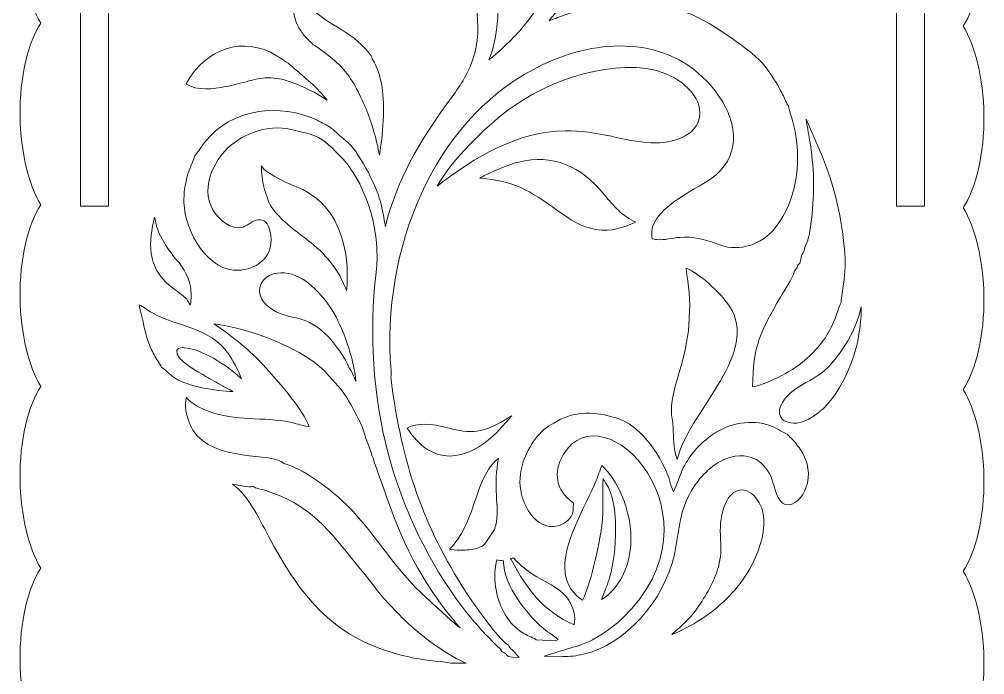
# Model space of a CAD drawing. Header units: millimetres. Extents: x 163 to 1278, y -605 to 37.
# Drawn here: x 738 to 842.1, y -117.9 to -47.2 of the extents above; entities that cross this region are included whole.
import ezdxf

# ---------------------------------------------------------------- set-up
doc = ezdxf.new("R2010")
doc.units = ezdxf.units.MM
doc.header["$MEASUREMENT"] = 0
doc.layers.add('Layer 1', color=7, linetype='Continuous')

msp = doc.modelspace()

# ---------------------------------------------------------------- linework, layer by layer
at = {"layer": 'Layer 1', "color": 250, "lineweight": 9}
for points, knots in [([(744.608, 32.6031), (744.608, 32.6031), (744.608, -67.3969), (744.608, -67.3969), (744.608, -67.3969), (744.608, -67.3969), (747.608, -67.3969), (747.608, -67.3969), (747.608, -67.3969), (747.608, -34.0636), (747.608, -0.7302), (747.608, 32.6031), (747.608, 32.6031), (747.608, 32.6031), (832.608, 32.6031), (832.608, 32.6031), (832.608, 32.6031), (832.608, -0.7302), (832.608, -34.0636), (832.608, -67.3969), (832.608, -67.3969), (832.608, -67.3969), (835.608, -67.3969), (835.608, -67.3969), (835.608, -67.3969), (835.608, -67.3969), (835.608, 32.6031), (835.608, 32.6031), (835.608, 32.6031), (836.0236, 32.6031), (836.4393, 32.6005), (836.8548, 32.606), (836.8548, 32.606), (839.6275, 32.6412), (841.9438, 27.3944), (842.0284, 20.8869), (842.0284, 20.8869), (842.0833, 16.6685), (841.1867, 12.9566), (839.7939, 10.857), (839.7939, 10.857), (841.0986, 8.737), (841.9769, 5.2434), (842.0284, 1.2826), (842.0284, 1.2826), (842.0833, -2.9358), (841.1867, -6.6478), (839.794, -8.7473), (839.794, -8.7473), (841.0987, -10.8673), (841.9769, -14.3609), (842.0284, -18.3216), (842.0284, -18.3216), (842.0833, -22.54), (841.1867, -26.2519), (839.7939, -28.3515), (839.7939, -28.3515), (841.0986, -30.4715), (841.9769, -33.9651), (842.0284, -37.9259), (842.0284, -37.9259), (842.0833, -42.1443), (841.1867, -45.8562), (839.7939, -47.9558), (839.7939, -47.9558), (841.0986, -50.0758), (841.9769, -53.5694), (842.0284, -57.5302), (842.0284, -57.5302), (842.0833, -61.7486), (841.1867, -65.4606), (839.794, -67.5601), (839.794, -67.5601), (841.0987, -69.6801), (841.9769, -73.1737), (842.0284, -77.1344), (842.0284, -77.1344), (842.0833, -81.3528), (841.1867, -85.0647), (839.7939, -87.1643), (839.7939, -87.1643), (841.0986, -89.2843), (841.9769, -92.7779), (842.0284, -96.7387), (842.0284, -96.7387), (842.0833, -100.9571), (841.1867, -104.669), (839.7939, -106.7686), (839.7939, -106.7686), (841.0986, -108.8886), (841.9769, -112.3822), (842.0284, -116.343), (842.0284, -116.343), (842.0833, -120.5614), (841.1867, -124.2734), (839.794, -126.3729), (839.794, -126.3729), (841.0987, -128.4929), (841.9769, -131.9865), (842.0284, -135.9472), (842.0284, -135.9472), (842.0833, -140.1656), (841.1867, -143.8775), (839.7939, -145.9771), (839.7939, -145.9771), (841.0986, -148.0971), (841.9769, -151.5907), (842.0284, -155.5515), (842.0284, -155.5515), (842.1131, -162.059), (839.9339, -167.3629), (837.1611, -167.3981), (837.1611, -167.3981), (837.1375, -167.3984), (837.114, -167.3973), (837.0904, -167.3969), (837.0904, -167.3969), (837.0904, -167.3969), (825.108, -167.3969), (825.108, -167.3969), (825.108, -167.3969), (825.108, -167.3969), (825.108, -170.4969), (825.108, -170.4969), (825.108, -170.4969), (825.108, -170.4969), (810.108, -170.4969), (810.108, -170.4969), (810.108, -170.4969), (810.108, -170.4969), (810.108, -167.3969), (810.108, -167.3969), (810.108, -167.3969), (810.108, -167.3969), (797.608, -167.3969), (797.608, -167.3969), (797.608, -167.3969), (797.608, -167.3969), (797.608, -170.4969), (797.608, -170.4969), (797.608, -170.4969), (797.608, -170.4969), (782.608, -170.4969), (782.608, -170.4969), (782.608, -170.4969), (782.608, -170.4969), (782.608, -167.3969), (782.608, -167.3969), (782.608, -167.3969), (782.608, -167.3969), (770.108, -167.3969), (770.108, -167.3969), (770.108, -167.3969), (770.108, -167.3969), (770.108, -170.4969), (770.108, -170.4969), (770.108, -170.4969), (770.108, -170.4969), (755.108, -170.4969), (755.108, -170.4969), (755.108, -170.4969), (755.108, -170.4969), (755.108, -167.3969), (755.108, -167.3969), (755.108, -167.3969), (755.108, -167.3969), (743.2625, -167.3969), (743.2625, -167.3969), (743.2625, -167.3969), (740.4898, -167.4321), (738.1735, -162.1853), (738.0889, -155.6778), (738.0889, -155.6778), (738.034, -151.4594), (738.9306, -147.7475), (740.3234, -145.6479), (740.3234, -145.6479), (739.0187, -143.5279), (738.1404, -140.0343), (738.0889, -136.0735), (738.0889, -136.0735), (738.034, -131.8551), (738.9306, -128.1431), (740.3233, -126.0436), (740.3233, -126.0436), (739.0186, -123.9236), (738.1404, -120.43), (738.0889, -116.4693), (738.0889, -116.4693), (738.034, -112.2509), (738.9306, -108.539), (740.3234, -106.4394), (740.3234, -106.4394), (739.0187, -104.3194), (738.1404, -100.8258), (738.0889, -96.865), (738.0889, -96.865), (738.034, -92.6466), (738.9306, -88.9347), (740.3234, -86.8351), (740.3234, -86.8351), (739.0187, -84.7151), (738.1404, -81.2215), (738.0889, -77.2607), (738.0889, -77.2607), (738.034, -73.0423), (738.9306, -69.3303), (740.3233, -67.2308), (740.3233, -67.2308), (739.0186, -65.1108), (738.1404, -61.6172), (738.0889, -57.6565), (738.0889, -57.6565), (738.034, -53.4381), (738.9306, -49.7262), (740.3234, -47.6266), (740.3234, -47.6266), (739.0187, -45.5066), (738.1404, -42.013), (738.0889, -38.0522), (738.0889, -38.0522), (738.034, -33.8338), (738.9306, -30.1219), (740.3234, -28.0223), (740.3234, -28.0223), (739.0187, -25.9023), (738.1404, -22.4087), (738.0889, -18.4479), (738.0889, -18.4479), (738.034, -14.2295), (738.9306, -10.5175), (740.3233, -8.418), (740.3233, -8.418), (739.0186, -6.298), (738.1404, -2.8044), (738.0889, 1.1563), (738.0889, 1.1563), (738.034, 5.3747), (738.9306, 9.0866), (740.3234, 11.1862), (740.3234, 11.1862), (739.0187, 13.3062), (738.1404, 16.7998), (738.0889, 20.7606), (738.0889, 20.7606), (738.0042, 27.2681), (740.1834, 32.572), (742.9562, 32.6072), (742.9562, 32.6072), (743.503, 32.6146), (744.0598, 32.6031), (744.608, 32.6031)], [0, 0, 0, 0, 0.015625, 0.015625, 0.015625, 0.015625, 0.03125, 0.03125, 0.03125, 0.03125, 0.046875, 0.046875, 0.046875, 0.046875, 0.0625, 0.0625, 0.0625, 0.0625, 0.078125, 0.078125, 0.078125, 0.078125, 0.09375, 0.09375, 0.09375, 0.09375, 0.109375, 0.109375, 0.109375, 0.109375, 0.125, 0.125, 0.125, 0.125, 0.140625, 0.140625, 0.140625, 0.140625, 0.15625, 0.15625, 0.15625, 0.15625, 0.171875, 0.171875, 0.171875, 0.171875, 0.1875, 0.1875, 0.1875, 0.1875, 0.203125, 0.203125, 0.203125, 0.203125, 0.21875, 0.21875, 0.21875, 0.21875, 0.234375, 0.234375, 0.234375, 0.234375, 0.25, 0.25, 0.25, 0.25, 0.265625, 0.265625, 0.265625, 0.265625, 0.28125, 0.28125, 0.28125, 0.28125, 0.296875, 0.296875, 0.296875, 0.296875, 0.3125, 0.3125, 0.3125, 0.3125, 0.328125, 0.328125, 0.328125, 0.328125, 0.34375, 0.34375, 0.34375, 0.34375, 0.359375, 0.359375, 0.359375, 0.359375, 0.375, 0.375, 0.375, 0.375, 0.390625, 0.390625, 0.390625, 0.390625, 0.40625, 0.40625, 0.40625, 0.40625, 0.421875, 0.421875, 0.421875, 0.421875, 0.4375, 0.4375, 0.4375, 0.4375, 0.453125, 0.453125, 0.453125, 0.453125, 0.46875, 0.46875, 0.46875, 0.46875, 0.484375, 0.484375, 0.484375, 0.484375, 0.5, 0.5, 0.5, 0.5, 0.515625, 0.515625, 0.515625, 0.515625, 0.53125, 0.53125, 0.53125, 0.53125, 0.546875, 0.546875, 0.546875, 0.546875, 0.5625, 0.5625, 0.5625, 0.5625, 0.578125, 0.578125, 0.578125, 0.578125, 0.59375, 0.59375, 0.59375, 0.59375, 0.609375, 0.609375, 0.609375, 0.609375, 0.625, 0.625, 0.625, 0.625, 0.640625, 0.640625, 0.640625, 0.640625, 0.65625, 0.65625, 0.65625, 0.65625, 0.671875, 0.671875, 0.671875, 0.671875, 0.6875, 0.6875, 0.6875, 0.6875, 0.703125, 0.703125, 0.703125, 0.703125, 0.71875, 0.71875, 0.71875, 0.71875, 0.734375, 0.734375, 0.734375, 0.734375, 0.75, 0.75, 0.75, 0.75, 0.765625, 0.765625, 0.765625, 0.765625, 0.78125, 0.78125, 0.78125, 0.78125, 0.796875, 0.796875, 0.796875, 0.796875, 0.8125, 0.8125, 0.8125, 0.8125, 0.828125, 0.828125, 0.828125, 0.828125, 0.84375, 0.84375, 0.84375, 0.84375, 0.859375, 0.859375, 0.859375, 0.859375, 0.875, 0.875, 0.875, 0.875, 0.890625, 0.890625, 0.890625, 0.890625, 0.90625, 0.90625, 0.90625, 0.90625, 0.921875, 0.921875, 0.921875, 0.921875, 0.9375, 0.9375, 0.9375, 0.9375, 0.953125, 0.953125, 0.953125, 0.953125, 0.96875, 0.96875, 0.96875, 0.96875, 1, 1, 1, 1]), ([(795.1412, -47.3882), (795.3792, -47.3115), (795.6225, -47.2019), (795.8478, -47.1168), (795.8478, -47.1168), (796.3971, -46.909), (796.9466, -46.702), (797.5003, -46.5098), (797.5003, -46.5098), (797.9822, -46.3423), (798.467, -46.1834), (798.9592, -46.0588), (798.9592, -46.0588), (802.068, -45.2719), (805.3947, -45.2443), (808.5006, -46.0635), (808.5006, -46.0635), (809.2116, -46.251), (809.9141, -46.4763), (810.6041, -46.7458), (810.6041, -46.7458), (812.3569, -47.4306), (817.2488, -50.7257), (818.421, -52.2777), (818.421, -52.2777), (819.1007, -53.1774), (819.711, -54.1387), (820.2402, -55.1583), (820.2402, -55.1583), (820.4557, -55.5735), (820.6618, -56.1455), (820.916, -56.5123), (820.916, -56.5123), (820.916, -56.5123), (820.9522, -56.5646), (820.9522, -56.5646), (820.9522, -56.5646), (820.9522, -56.5646), (820.9672, -56.6288), (820.9672, -56.6288), (820.9672, -56.6288), (821.2321, -57.7649), (821.6326, -58.8261), (821.7951, -59.9976), (821.7951, -59.9976), (822.2818, -63.5074), (821.5466, -67.5319), (819.213, -70.0685), (819.213, -70.0685), (817.6494, -71.7679), (815.2679, -72.2919), (813.2313, -71.4634), (813.2313, -71.4634), (811.9275, -70.9329), (810.6262, -70.6394), (809.2352, -70.7464), (809.2352, -70.7464), (808.4147, -70.8095), (807.5607, -71.0722), (806.7387, -70.992), (806.7387, -70.992), (806.6438, -70.9827), (806.5494, -70.9683), (806.4559, -70.9481), (806.4559, -70.9481), (806.4559, -70.9481), (806.2602, -70.9058), (806.2602, -70.9058), (806.2602, -70.9058), (806.2602, -70.9058), (806.227, -70.6852), (806.227, -70.6852), (806.227, -70.6852), (805.7877, -67.7685), (810.8567, -65.6686), (812.5836, -64.4418), (812.5836, -64.4418), (815.7617, -62.184), (815.6097, -58.6048), (813.4554, -55.5087), (813.4554, -55.5087), (809.1199, -49.2777), (801.6594, -49.084), (795.5301, -51.6338), (795.5301, -51.6338), (784.0702, -56.4011), (777.8036, -69.3824), (777.9449, -82.7041), (777.9449, -82.7041), (777.9559, -83.7531), (778.1583, -84.8449), (778.0695, -85.8886), (778.0695, -85.8886), (778.0861, -85.9795), (778.1043, -86.0726), (778.1186, -86.1699), (778.1186, -86.1699), (779.2148, -94.9558), (781.5299, -101.8881), (786.2032, -109.0708), (786.2032, -109.0708), (786.9325, -110.1919), (789.6903, -114.1072), (790.6442, -114.6616), (790.6442, -114.6616), (790.6442, -114.6616), (790.707, -114.6981), (790.707, -114.6981), (790.707, -114.6981), (790.707, -114.6981), (790.7476, -114.7632), (790.7476, -114.7632), (790.7476, -114.7632), (790.7978, -114.8441), (790.8482, -114.9249), (790.8984, -115.0059), (790.8984, -115.0059), (791.0544, -115.1854), (791.2424, -115.3135), (791.3969, -115.4939), (791.3969, -115.4939), (791.3969, -115.4939), (791.9013, -116.0828), (791.9013, -116.0828), (791.9013, -116.0828), (791.9013, -116.0828), (791.1749, -116.0397), (791.1749, -116.0397), (791.1749, -116.0397), (790.4404, -115.996), (790.6304, -115.6652), (790.1618, -115.4944), (790.1618, -115.4944), (790.1618, -115.4944), (790.0651, -115.4591), (790.0651, -115.4591), (790.0651, -115.4591), (790.0651, -115.4591), (790.0096, -115.3634), (790.0096, -115.3634), (790.0096, -115.3634), (789.868, -115.1186), (789.6394, -114.9694), (789.4505, -114.7765), (789.4505, -114.7765), (788.1747, -113.4731), (786.9043, -112.1414), (785.7928, -110.6566), (785.7928, -110.6566), (782.1403, -105.7782), (779.4019, -100.1921), (777.788, -94.0742), (777.788, -94.0742), (776.1136, -87.7269), (775.7283, -81.1093), (776.4778, -74.5518), (776.4778, -74.5518), (776.9722, -70.2267), (775.6378, -65.5255), (772.9703, -62.3515), (772.9703, -62.3515), (772.7071, -62.0382), (772.3791, -61.7946), (772.101, -61.4956), (772.101, -61.4956), (771.0726, -60.39), (770.3025, -59.8024), (768.8864, -59.4873), (768.8864, -59.4873), (767.2089, -59.114), (766.4742, -58.7506), (764.7008, -59.035), (764.7008, -59.035), (763.4753, -59.2314), (762.1938, -59.7805), (761.1595, -60.5445), (761.1595, -60.5445), (759.1841, -62.0039), (757.4098, -65.2322), (758.8921, -67.7898), (758.8921, -67.7898), (759.5702, -68.9596), (760.8467, -69.9252), (762.1343, -69.6345), (762.1343, -69.6345), (762.3776, -69.5796), (762.7451, -69.3053), (762.9724, -69.17), (762.9724, -69.17), (763.3512, -68.9444), (763.7595, -68.7703), (764.1926, -68.8871), (764.1926, -68.8871), (764.8191, -69.056), (765.0287, -69.8497), (765.1114, -70.4775), (765.1114, -70.4775), (765.2898, -71.832), (764.8303, -72.9541), (763.7704, -73.6411), (763.7704, -73.6411), (763.1489, -74.0439), (762.4038, -74.2485), (761.6914, -74.3014), (761.6914, -74.3014), (758.4831, -74.5401), (755.8416, -70.251), (755.7597, -66.9771), (755.7597, -66.9771), (755.7357, -66.0132), (755.8646, -65.0807), (756.1123, -64.1592), (756.1123, -64.1592), (756.3153, -63.4035), (756.6634, -62.7347), (756.912, -62.0036), (756.912, -62.0036), (756.912, -62.0036), (756.9348, -61.9366), (756.9348, -61.9366), (756.9348, -61.9366), (756.9348, -61.9366), (756.9808, -61.8868), (756.9808, -61.8868), (756.9808, -61.8868), (757.3276, -61.5103), (757.6308, -60.9361), (757.9582, -60.5169), (757.9582, -60.5169), (760.8988, -56.7525), (766.1694, -56.2427), (770.1088, -58.0992), (770.1088, -58.0992), (770.1088, -58.0992), (770.1178, -58.1035), (770.1178, -58.1035), (770.1178, -58.1035), (770.1178, -58.1035), (770.1265, -58.1084), (770.1265, -58.1084), (770.1265, -58.1084), (770.6367, -58.396), (771.1499, -58.6121), (771.6352, -58.9623), (771.6352, -58.9623), (772.1758, -59.3523), (772.622, -59.868), (773.1507, -60.2649), (773.1507, -60.2649), (774.5945, -61.349), (776.4149, -65.0194), (776.9438, -66.8785), (776.9438, -66.8785), (777.1948, -67.7609), (777.3109, -68.671), (777.4785, -69.5723), (777.4785, -69.5723), (778.7404, -64.4846), (781.1536, -60.4143), (784.1188, -56.3514), (784.1188, -56.3514), (785.1081, -54.996), (786.0559, -53.7392), (786.7065, -52.1246), (786.7065, -52.1246), (787.987, -48.9471), (787.7867, -43.959), (784.8801, -41.9574), (784.8801, -41.9574), (783.5035, -41.0094), (781.4086, -40.6027), (780.2, -42.0941), (780.2, -42.0941), (779.1509, -43.3889), (779.9261, -44.7434), (779.4228, -45.5363), (779.4228, -45.5363), (779.0164, -46.1765), (777.9598, -45.9383), (777.3901, -45.8081), (777.3901, -45.8081), (777.3901, -45.8081), (777.2883, -45.7848), (777.2883, -45.7848), (777.2883, -45.7848), (777.2883, -45.7848), (777.2233, -45.6936), (777.2233, -45.6936), (777.2233, -45.6936), (777.0132, -45.3988), (776.7369, -45.1751), (776.5272, -44.8641), (776.5272, -44.8641), (776.1157, -44.2542), (775.9306, -43.5491), (775.8787, -42.7935), (775.8787, -42.7935), (775.8137, -41.8485), (775.9922, -40.9214), (776.3917, -40.0875), (776.3917, -40.0875), (777.0115, -38.7943), (778.1028, -37.833), (779.3248, -37.343), (779.3248, -37.343), (781.8785, -36.3193), (785.0344, -37.2498), (786.9517, -39.359), (786.9517, -39.359), (788.7406, -41.327), (789.5729, -43.6843), (789.6055, -46.4853), (789.6055, -46.4853), (789.6221, -47.9178), (789.2629, -50.2176), (788.6356, -51.6062), (788.6356, -51.6062), (788.8217, -51.4723), (789.0188, -51.3026), (789.1503, -51.191), (789.1503, -51.191), (789.5659, -50.8386), (789.9701, -50.4634), (790.3667, -50.0846), (790.3667, -50.0846), (790.9725, -49.5058), (791.6701, -48.8436), (792.213, -48.1929), (792.213, -48.1929), (796.12, -43.5102), (798.67, -37.6583), (799.0658, -31.2118), (799.0658, -31.2118), (799.0658, -31.2118), (799.067, -31.1972), (799.067, -31.1972), (799.067, -31.1972), (799.3611, -28.3203), (798.7829, -24.7751), (797.836, -22.0942), (797.836, -22.0942), (796.1374, -17.285), (792.6425, -13.2848), (788.2709, -11.5692), (788.2709, -11.5692), (785.6775, -10.5514), (782.7685, -10.2041), (780.1272, -11.2078), (780.1272, -11.2078), (777.4324, -12.2318), (775.311, -14.4069), (774.9104, -17.6823), (774.9104, -17.6823), (774.6427, -19.8714), (775.2735, -22.6235), (776.9983, -23.8968), (776.9983, -23.8968), (777.4542, -24.2333), (777.9149, -24.4567), (778.4506, -24.5769), (778.4506, -24.5769), (778.8206, -24.6599), (779.1984, -24.6775), (779.5593, -24.8133), (779.5593, -24.8133), (779.9009, -24.9418), (780.1513, -25.1651), (780.3711, -25.4816), (780.3711, -25.4816), (780.8158, -26.1219), (780.859, -26.878), (780.6749, -27.6404), (780.6749, -27.6404), (780.1798, -29.6897), (778.4452, -31.1238), (776.5934, -31.2959), (776.5934, -31.2959), (774.8342, -31.4593), (774.3149, -30.8251), (772.8214, -30.145), (772.8214, -30.145), (772.8214, -30.145), (772.7772, -30.1249), (772.7772, -30.1249), (772.7772, -30.1249), (772.7772, -30.1249), (772.741, -30.0897), (772.741, -30.0897), (772.741, -30.0897), (772.469, -29.8246), (772.1603, -29.6044), (771.8741, -29.3585), (771.8741, -29.3585), (770.8788, -28.5033), (770.0871, -27.4191), (769.5361, -26.1543), (769.5361, -26.1543), (767.3249, -21.0785), (769.3467, -14.6967), (772.766, -10.9513), (772.766, -10.9513), (774.3445, -9.2221), (776.2558, -7.9971), (778.3676, -7.2974), (778.3676, -7.2974), (782.7739, -5.8375), (787.7476, -6.7545), (791.6616, -9.3891), (791.6616, -9.3891), (800.923, -15.6233), (803.6488, -27.8942), (799.8738, -38.9132), (799.8738, -38.9132), (799.0018, -41.4582), (797.417, -44.6173), (795.7599, -46.6119), (795.7599, -46.6119), (795.5469, -46.8684), (795.3231, -47.106), (795.1412, -47.3882)], [0, 0, 0, 0, 0.00943396, 0.00943396, 0.00943396, 0.00943396, 0.01886792, 0.01886792, 0.01886792, 0.01886792, 0.02830189, 0.02830189, 0.02830189, 0.02830189, 0.03773585, 0.03773585, 0.03773585, 0.03773585, 0.04716981, 0.04716981, 0.04716981, 0.04716981, 0.05660377, 0.05660377, 0.05660377, 0.05660377, 0.06603774, 0.06603774, 0.06603774, 0.06603774, 0.0754717, 0.0754717, 0.0754717, 0.0754717, 0.08490566, 0.08490566, 0.08490566, 0.08490566, 0.09433962, 0.09433962, 0.09433962, 0.09433962, 0.10377358, 0.10377358, 0.10377358, 0.10377358, 0.11320755, 0.11320755, 0.11320755, 0.11320755, 0.12264151, 0.12264151, 0.12264151, 0.12264151, 0.13207547, 0.13207547, 0.13207547, 0.13207547, 0.14150943, 0.14150943, 0.14150943, 0.14150943, 0.1509434, 0.1509434, 0.1509434, 0.1509434, 0.16037736, 0.16037736, 0.16037736, 0.16037736, 0.16981132, 0.16981132, 0.16981132, 0.16981132, 0.17924528, 0.17924528, 0.17924528, 0.17924528, 0.18867925, 0.18867925, 0.18867925, 0.18867925, 0.19811321, 0.19811321, 0.19811321, 0.19811321, 0.20754717, 0.20754717, 0.20754717, 0.20754717, 0.21698113, 0.21698113, 0.21698113, 0.21698113, 0.22641509, 0.22641509, 0.22641509, 0.22641509, 0.23584906, 0.23584906, 0.23584906, 0.23584906, 0.24528302, 0.24528302, 0.24528302, 0.24528302, 0.25471698, 0.25471698, 0.25471698, 0.25471698, 0.26415094, 0.26415094, 0.26415094, 0.26415094, 0.27358491, 0.27358491, 0.27358491, 0.27358491, 0.28301887, 0.28301887, 0.28301887, 0.28301887, 0.29245283, 0.29245283, 0.29245283, 0.29245283, 0.30188679, 0.30188679, 0.30188679, 0.30188679, 0.31132075, 0.31132075, 0.31132075, 0.31132075, 0.32075472, 0.32075472, 0.32075472, 0.32075472, 0.33018868, 0.33018868, 0.33018868, 0.33018868, 0.33962264, 0.33962264, 0.33962264, 0.33962264, 0.3490566, 0.3490566, 0.3490566, 0.3490566, 0.35849057, 0.35849057, 0.35849057, 0.35849057, 0.36792453, 0.36792453, 0.36792453, 0.36792453, 0.37735849, 0.37735849, 0.37735849, 0.37735849, 0.38679245, 0.38679245, 0.38679245, 0.38679245, 0.39622642, 0.39622642, 0.39622642, 0.39622642, 0.40566038, 0.40566038, 0.40566038, 0.40566038, 0.41509434, 0.41509434, 0.41509434, 0.41509434, 0.4245283, 0.4245283, 0.4245283, 0.4245283, 0.43396226, 0.43396226, 0.43396226, 0.43396226, 0.44339623, 0.44339623, 0.44339623, 0.44339623, 0.45283019, 0.45283019, 0.45283019, 0.45283019, 0.46226415, 0.46226415, 0.46226415, 0.46226415, 0.47169811, 0.47169811, 0.47169811, 0.47169811, 0.48113208, 0.48113208, 0.48113208, 0.48113208, 0.49056604, 0.49056604, 0.49056604, 0.49056604, 0.5, 0.5, 0.5, 0.5, 0.50943396, 0.50943396, 0.50943396, 0.50943396, 0.51886792, 0.51886792, 0.51886792, 0.51886792, 0.52830189, 0.52830189, 0.52830189, 0.52830189, 0.53773585, 0.53773585, 0.53773585, 0.53773585, 0.54716981, 0.54716981, 0.54716981, 0.54716981, 0.55660377, 0.55660377, 0.55660377, 0.55660377, 0.56603774, 0.56603774, 0.56603774, 0.56603774, 0.5754717, 0.5754717, 0.5754717, 0.5754717, 0.58490566, 0.58490566, 0.58490566, 0.58490566, 0.59433962, 0.59433962, 0.59433962, 0.59433962, 0.60377358, 0.60377358, 0.60377358, 0.60377358, 0.61320755, 0.61320755, 0.61320755, 0.61320755, 0.62264151, 0.62264151, 0.62264151, 0.62264151, 0.63207547, 0.63207547, 0.63207547, 0.63207547, 0.64150943, 0.64150943, 0.64150943, 0.64150943, 0.6509434, 0.6509434, 0.6509434, 0.6509434, 0.66037736, 0.66037736, 0.66037736, 0.66037736, 0.66981132, 0.66981132, 0.66981132, 0.66981132, 0.67924528, 0.67924528, 0.67924528, 0.67924528, 0.68867925, 0.68867925, 0.68867925, 0.68867925, 0.69811321, 0.69811321, 0.69811321, 0.69811321, 0.70754717, 0.70754717, 0.70754717, 0.70754717, 0.71698113, 0.71698113, 0.71698113, 0.71698113, 0.72641509, 0.72641509, 0.72641509, 0.72641509, 0.73584906, 0.73584906, 0.73584906, 0.73584906, 0.74528302, 0.74528302, 0.74528302, 0.74528302, 0.75471698, 0.75471698, 0.75471698, 0.75471698, 0.76415094, 0.76415094, 0.76415094, 0.76415094, 0.77358491, 0.77358491, 0.77358491, 0.77358491, 0.78301887, 0.78301887, 0.78301887, 0.78301887, 0.79245283, 0.79245283, 0.79245283, 0.79245283, 0.80188679, 0.80188679, 0.80188679, 0.80188679, 0.81132075, 0.81132075, 0.81132075, 0.81132075, 0.82075472, 0.82075472, 0.82075472, 0.82075472, 0.83018868, 0.83018868, 0.83018868, 0.83018868, 0.83962264, 0.83962264, 0.83962264, 0.83962264, 0.8490566, 0.8490566, 0.8490566, 0.8490566, 0.85849057, 0.85849057, 0.85849057, 0.85849057, 0.86792453, 0.86792453, 0.86792453, 0.86792453, 0.87735849, 0.87735849, 0.87735849, 0.87735849, 0.88679245, 0.88679245, 0.88679245, 0.88679245, 0.89622642, 0.89622642, 0.89622642, 0.89622642, 0.90566038, 0.90566038, 0.90566038, 0.90566038, 0.91509434, 0.91509434, 0.91509434, 0.91509434, 0.9245283, 0.9245283, 0.9245283, 0.9245283, 0.93396226, 0.93396226, 0.93396226, 0.93396226, 0.94339623, 0.94339623, 0.94339623, 0.94339623, 0.95283019, 0.95283019, 0.95283019, 0.95283019, 0.96226415, 0.96226415, 0.96226415, 0.96226415, 0.97169811, 0.97169811, 0.97169811, 0.97169811, 0.98113208, 0.98113208, 0.98113208, 0.98113208, 1, 1, 1, 1]), ([(776.6196, -52.6213), (776.4361, -52.1215), (776.3835, -51.9646), (776.0917, -51.5636), (776.0917, -51.5636), (776.0917, -51.5636), (776.0678, -51.5309), (776.0678, -51.5309), (776.0678, -51.5309), (776.0678, -51.5309), (776.0618, -51.4891), (776.0618, -51.4891), (776.0618, -51.4891), (776.0273, -51.2538), (775.8617, -51.0618), (775.7345, -50.8805), (775.7345, -50.8805), (775.6047, -50.6953), (775.448, -50.5318), (775.2998, -50.3656), (775.2998, -50.3656), (773.3497, -48.1777), (770.2957, -47.5115), (768.7247, -45.0072), (768.7247, -45.0072), (768.5934, -44.798), (768.4728, -44.5865), (768.3602, -44.3604), (768.3602, -44.3604), (768.3602, -44.3604), (768.1506, -43.9216), (768.1506, -43.9216), (768.1506, -43.9216), (767.9455, -44.4146), (767.749, -44.7576), (767.6466, -45.3771), (767.6466, -45.3771), (767.4531, -46.549), (767.7419, -47.5841), (768.3838, -48.5102), (768.3838, -48.5102), (768.6226, -48.8546), (768.8938, -49.1607), (769.1813, -49.453), (769.1813, -49.453), (769.3196, -49.5936), (769.5589, -49.8063), (769.6854, -49.9781), (769.6854, -49.9781), (770.1656, -50.1627), (771.5976, -51.3086), (771.989, -51.6542), (771.989, -51.6542), (773.4996, -52.9885), (774.1314, -54.1276), (775.0098, -56.0051), (775.0098, -56.0051), (775.1191, -56.2795), (775.2524, -56.5401), (775.3639, -56.8138), (775.3639, -56.8138), (775.9306, -58.2026), (776.5804, -60.2301), (776.8305, -61.8618), (776.8305, -61.8618), (777.2257, -59.7543), (777.4554, -56.6219), (777.1245, -54.549), (777.1245, -54.549), (777.0334, -54.0564), (776.927, -53.5491), (776.7796, -53.0733), (776.7796, -53.0733), (776.738, -52.9385), (776.6523, -52.7491), (776.6196, -52.6213)], [0, 0, 0, 0, 0.05, 0.05, 0.05, 0.05, 0.1, 0.1, 0.1, 0.1, 0.15, 0.15, 0.15, 0.15, 0.2, 0.2, 0.2, 0.2, 0.25, 0.25, 0.25, 0.25, 0.3, 0.3, 0.3, 0.3, 0.35, 0.35, 0.35, 0.35, 0.4, 0.4, 0.4, 0.4, 0.45, 0.45, 0.45, 0.45, 0.5, 0.5, 0.5, 0.5, 0.55, 0.55, 0.55, 0.55, 0.6, 0.6, 0.6, 0.6, 0.65, 0.65, 0.65, 0.65, 0.7, 0.7, 0.7, 0.7, 0.75, 0.75, 0.75, 0.75, 0.8, 0.8, 0.8, 0.8, 0.85, 0.85, 0.85, 0.85, 0.9, 0.9, 0.9, 0.9, 1, 1, 1, 1]), ([(755.9961, -54.1818), (757.1755, -54.9743), (758.953, -54.7417), (760.2265, -54.488), (760.2265, -54.488), (761.0815, -54.3177), (761.9226, -54.0862), (762.7692, -53.8737), (762.7692, -53.8737), (763.3675, -53.7232), (764.1327, -53.5217), (764.7446, -53.5393), (764.7446, -53.5393), (765.896, -53.5729), (766.1282, -53.5838), (767.3049, -54.0075), (767.3049, -54.0075), (768.6693, -54.4986), (769.9758, -55.1165), (771.1981, -55.9521), (771.1981, -55.9521), (770.839, -55.4902), (770.4137, -55.0509), (770.0521, -54.6588), (770.0521, -54.6588), (769.5789, -54.1455), (768.8517, -53.5657), (768.3221, -53.1077), (768.3221, -53.1077), (767.8565, -52.7052), (767.0605, -51.9574), (766.559, -51.6623), (766.559, -51.6623), (766.2843, -51.5007), (766.0245, -51.3163), (765.754, -51.1498), (765.754, -51.1498), (762.1771, -48.9491), (758.0918, -50.3529), (755.9961, -54.1818)], [0, 0, 0, 0, 0.09090909, 0.09090909, 0.09090909, 0.09090909, 0.18181818, 0.18181818, 0.18181818, 0.18181818, 0.27272727, 0.27272727, 0.27272727, 0.27272727, 0.36363636, 0.36363636, 0.36363636, 0.36363636, 0.45454545, 0.45454545, 0.45454545, 0.45454545, 0.54545455, 0.54545455, 0.54545455, 0.54545455, 0.63636364, 0.63636364, 0.63636364, 0.63636364, 0.72727273, 0.72727273, 0.72727273, 0.72727273, 0.81818182, 0.81818182, 0.81818182, 0.81818182, 1, 1, 1, 1]), ([(783.0774, -65.2258), (787.1532, -62.0098), (791.7967, -59.3311), (796.8719, -59.255), (796.8719, -59.255), (798.5731, -59.2296), (800.1861, -59.4945), (801.8516, -59.8429), (801.8516, -59.8429), (803.2695, -60.1397), (804.7117, -60.4904), (806.1567, -60.5448), (806.1567, -60.5448), (806.5714, -60.56), (806.9863, -60.5509), (807.3995, -60.51), (807.3995, -60.51), (808.8864, -60.3636), (811.0599, -59.6807), (811.3675, -57.7325), (811.3675, -57.7325), (811.5405, -56.6363), (810.997, -55.5936), (810.3192, -54.857), (810.3192, -54.857), (806.3805, -50.5755), (798.2811, -52.7514), (793.89, -55.03), (793.89, -55.03), (792.7403, -55.6266), (791.6097, -56.36), (790.554, -57.1436), (790.554, -57.1436), (788.4368, -58.715), (784.5987, -62.4344), (783.0774, -65.2258)], [0, 0, 0, 0, 0.1, 0.1, 0.1, 0.1, 0.2, 0.2, 0.2, 0.2, 0.3, 0.3, 0.3, 0.3, 0.4, 0.4, 0.4, 0.4, 0.5, 0.5, 0.5, 0.5, 0.6, 0.6, 0.6, 0.6, 0.7, 0.7, 0.7, 0.7, 0.8, 0.8, 0.8, 0.8, 1, 1, 1, 1]), ([(821.6183, -74.4056), (821.3407, -75.3012), (820.5582, -76.3807), (820.0912, -77.188), (820.0912, -77.188), (818.005, -80.7933), (817.0758, -82.4863), (817.0895, -86.8908), (817.0895, -86.8908), (819.025, -86.4464), (821.5438, -85.1058), (823.0216, -83.7534), (823.0216, -83.7534), (824.1732, -82.6994), (825.1329, -81.4772), (825.7891, -79.9726), (825.7891, -79.9726), (825.9988, -79.4913), (826.367, -78.2332), (826.6427, -77.7929), (826.6427, -77.7929), (826.6265, -77.2142), (826.8215, -76.3463), (826.8989, -75.7823), (826.8989, -75.7823), (827.0714, -74.5226), (827.1003, -73.302), (826.9974, -72.0313), (826.9974, -72.0313), (826.7233, -68.649), (825.8628, -65.1292), (824.606, -62.0498), (824.606, -62.0498), (824.606, -62.0498), (822.8691, -57.9999), (822.8691, -57.9999), (822.8691, -57.9999), (822.9599, -58.7464), (823.1114, -59.5057), (823.2299, -60.2296), (823.2299, -60.2296), (823.4642, -61.665), (823.6213, -63.0683), (823.6613, -64.5294), (823.6613, -64.5294), (823.699, -65.9022), (823.481, -70.6361), (822.7441, -71.7201), (822.7441, -71.7201), (822.6787, -72.1019), (822.6526, -72.3364), (822.389, -72.6074), (822.389, -72.6074), (822.389, -72.6074), (822.1714, -73.5593), (822.1714, -73.5593), (822.1714, -73.5593), (822.1714, -73.5593), (822.1224, -73.604), (822.1224, -73.604), (822.1224, -73.604), (822.024, -73.693), (822.0423, -73.6551), (821.9673, -73.7658), (821.9673, -73.7658), (821.9008, -73.8639), (821.919, -73.8776), (821.8742, -73.9997), (821.8742, -73.9997), (821.8742, -73.9997), (821.8656, -74.0231), (821.8656, -74.0231), (821.8656, -74.0231), (821.8656, -74.0231), (821.6183, -74.4056), (821.6183, -74.4056)], [0, 0, 0, 0, 0.05, 0.05, 0.05, 0.05, 0.1, 0.1, 0.1, 0.1, 0.15, 0.15, 0.15, 0.15, 0.2, 0.2, 0.2, 0.2, 0.25, 0.25, 0.25, 0.25, 0.3, 0.3, 0.3, 0.3, 0.35, 0.35, 0.35, 0.35, 0.4, 0.4, 0.4, 0.4, 0.45, 0.45, 0.45, 0.45, 0.5, 0.5, 0.5, 0.5, 0.55, 0.55, 0.55, 0.55, 0.6, 0.6, 0.6, 0.6, 0.65, 0.65, 0.65, 0.65, 0.7, 0.7, 0.7, 0.7, 0.75, 0.75, 0.75, 0.75, 0.8, 0.8, 0.8, 0.8, 0.85, 0.85, 0.85, 0.85, 0.9, 0.9, 0.9, 0.9, 1, 1, 1, 1]), ([(804.5083, -69.1156), (803.0223, -68.428), (802.1802, -67.4692), (801.0896, -66.1306), (801.0896, -66.1306), (798.5771, -63.0467), (795.5278, -61.7065), (791.8312, -62.6226), (791.8312, -62.6226), (791.0893, -62.8062), (788.689, -63.6997), (787.6697, -64.3777), (787.6697, -64.3777), (791.4107, -64.666), (792.8932, -65.6034), (796.0869, -67.8813), (796.0869, -67.8813), (797.3602, -68.7892), (798.6444, -69.6317), (800.1606, -69.8949), (800.1606, -69.8949), (801.9955, -70.2132), (802.9778, -69.6919), (804.5083, -69.1156)], [0, 0, 0, 0, 0.14285714, 0.14285714, 0.14285714, 0.14285714, 0.28571429, 0.28571429, 0.28571429, 0.28571429, 0.42857143, 0.42857143, 0.42857143, 0.42857143, 0.57142857, 0.57142857, 0.57142857, 0.57142857, 0.71428571, 0.71428571, 0.71428571, 0.71428571, 1, 1, 1, 1]), ([(773.3051, -76.4906), (773.6274, -73.0253), (772.9408, -69.302), (770.5037, -66.9443), (770.5037, -66.9443), (770.047, -66.5026), (768.5918, -65.4732), (768.0202, -65.3462), (768.0202, -65.3462), (768.0202, -65.3462), (768.0113, -65.3442), (768.0113, -65.3442), (768.0113, -65.3442), (768.0113, -65.3442), (768.0028, -65.3412), (768.0028, -65.3412), (768.0028, -65.3412), (766.9928, -64.9681), (765.7347, -64.3156), (764.8076, -63.7185), (764.8076, -63.7185), (764.5253, -63.5364), (764.2985, -63.3187), (764.1136, -63.0471), (764.1136, -63.0471), (764.1059, -63.7651), (764.2312, -64.711), (764.3612, -65.2714), (764.3612, -65.2714), (764.495, -65.8472), (764.7281, -66.3873), (764.9267, -66.9365), (764.9267, -66.9365), (765.4767, -68.4582), (768.2713, -70.3767), (769.4791, -71.3439), (769.4791, -71.3439), (770.4178, -72.0956), (771.0805, -72.788), (771.8278, -73.7633), (771.8278, -73.7633), (772.2835, -74.3581), (772.6122, -74.9149), (772.9205, -75.6157), (772.9205, -75.6157), (773.0498, -75.9099), (773.1729, -76.2019), (773.3051, -76.4906)], [0, 0, 0, 0, 0.07692308, 0.07692308, 0.07692308, 0.07692308, 0.15384615, 0.15384615, 0.15384615, 0.15384615, 0.23076923, 0.23076923, 0.23076923, 0.23076923, 0.30769231, 0.30769231, 0.30769231, 0.30769231, 0.38461538, 0.38461538, 0.38461538, 0.38461538, 0.46153846, 0.46153846, 0.46153846, 0.46153846, 0.53846154, 0.53846154, 0.53846154, 0.53846154, 0.61538462, 0.61538462, 0.61538462, 0.61538462, 0.69230769, 0.69230769, 0.69230769, 0.69230769, 0.76923077, 0.76923077, 0.76923077, 0.76923077, 0.84615385, 0.84615385, 0.84615385, 0.84615385, 1, 1, 1, 1]), ([(752.5915, -68.5835), (752.2744, -69.8587), (752.0463, -71.1581), (752.2338, -72.4894), (752.2338, -72.4894), (752.3535, -73.3405), (752.6848, -74.1969), (753.1772, -74.8589), (753.1772, -74.8589), (753.9528, -75.902), (755.0795, -76.5597), (756.0354, -77.3682), (756.0354, -77.3682), (756.0354, -77.3682), (756.053, -77.383), (756.053, -77.383), (756.053, -77.383), (756.053, -77.383), (756.0671, -77.4019), (756.0671, -77.4019), (756.0671, -77.4019), (756.1905, -77.5682), (756.3099, -77.8385), (756.429, -78.0567), (756.429, -78.0567), (756.4368, -78.0305), (756.4444, -78.0026), (756.452, -77.9693), (756.452, -77.9693), (756.5604, -77.4886), (756.5516, -76.554), (756.4717, -76.065), (756.4717, -76.065), (756.2845, -74.9224), (755.4237, -73.5507), (754.6292, -72.8268), (754.6292, -72.8268), (754.6292, -72.8268), (754.5973, -72.7978), (754.5973, -72.7978), (754.5973, -72.7978), (754.5973, -72.7978), (754.579, -72.7565), (754.579, -72.7565), (754.579, -72.7565), (754.5514, -72.694), (754.5295, -72.6293), (754.5021, -72.569), (754.5021, -72.569), (754.4705, -72.5218), (754.4174, -72.466), (754.3807, -72.4211), (754.3807, -72.4211), (754.1638, -72.1528), (754.0003, -71.9476), (753.8028, -71.6375), (753.8028, -71.6375), (753.8028, -71.6375), (753.0438, -70.2511), (753.0438, -70.2511), (753.0438, -70.2511), (752.8086, -69.7136), (752.7262, -69.1302), (752.5915, -68.5835)], [0, 0, 0, 0, 0.05882353, 0.05882353, 0.05882353, 0.05882353, 0.11764706, 0.11764706, 0.11764706, 0.11764706, 0.17647059, 0.17647059, 0.17647059, 0.17647059, 0.23529412, 0.23529412, 0.23529412, 0.23529412, 0.29411765, 0.29411765, 0.29411765, 0.29411765, 0.35294118, 0.35294118, 0.35294118, 0.35294118, 0.41176471, 0.41176471, 0.41176471, 0.41176471, 0.47058824, 0.47058824, 0.47058824, 0.47058824, 0.52941176, 0.52941176, 0.52941176, 0.52941176, 0.58823529, 0.58823529, 0.58823529, 0.58823529, 0.64705882, 0.64705882, 0.64705882, 0.64705882, 0.70588235, 0.70588235, 0.70588235, 0.70588235, 0.76470588, 0.76470588, 0.76470588, 0.76470588, 0.82352941, 0.82352941, 0.82352941, 0.82352941, 0.88235294, 0.88235294, 0.88235294, 0.88235294, 1, 1, 1, 1]), ([(773.536, -84.8005), (773.8179, -85.0799), (774.0223, -85.6187), (774.1568, -85.992), (774.1568, -85.992), (774.1568, -85.992), (774.2856, -86.2984), (774.2856, -86.2984), (774.2856, -86.2984), (774.1323, -83.882), (772.8292, -80.3046), (771.742, -78.612), (771.742, -78.612), (770.5579, -76.7685), (768.7299, -74.7769), (766.6003, -74.5715), (766.6003, -74.5715), (765.5905, -74.4743), (764.1963, -74.8959), (763.942, -76.1695), (763.942, -76.1695), (763.7993, -76.8848), (764.1392, -77.5273), (764.6004, -77.9899), (764.6004, -77.9899), (765.4372, -78.8287), (766.7689, -79.2426), (767.8474, -79.4474), (767.8474, -79.4474), (769.2819, -79.7196), (770.2729, -80.4365), (771.3431, -81.4913), (771.3431, -81.4913), (771.882, -82.0223), (773.3561, -83.9669), (773.536, -84.8005)], [0, 0, 0, 0, 0.1, 0.1, 0.1, 0.1, 0.2, 0.2, 0.2, 0.2, 0.3, 0.3, 0.3, 0.3, 0.4, 0.4, 0.4, 0.4, 0.5, 0.5, 0.5, 0.5, 0.6, 0.6, 0.6, 0.6, 0.7, 0.7, 0.7, 0.7, 0.8, 0.8, 0.8, 0.8, 1, 1, 1, 1]), ([(808.3356, -89.8817), (808.4671, -90.4599), (808.5071, -91.0246), (808.5254, -91.619), (808.5254, -91.619), (808.5626, -92.8326), (808.5951, -93.6794), (808.9601, -94.7234), (808.9601, -94.7234), (810.0521, -89.7936), (817.4992, -83.7355), (814.8646, -78.6326), (814.8646, -78.6326), (814.0653, -77.0846), (811.5462, -74.7761), (809.9231, -74.0783), (809.9231, -74.0783), (810.136, -76.0164), (810.4158, -77.4369), (810.2569, -79.5047), (810.2569, -79.5047), (810.1911, -81.2925), (809.853, -82.9006), (809.3719, -84.5993), (809.3719, -84.5993), (808.9996, -85.9143), (808.5395, -87.2768), (808.3844, -88.6494), (808.3844, -88.6494), (808.3382, -89.058), (808.3197, -89.4702), (808.3356, -89.8817)], [0, 0, 0, 0, 0.11111111, 0.11111111, 0.11111111, 0.11111111, 0.22222222, 0.22222222, 0.22222222, 0.22222222, 0.33333333, 0.33333333, 0.33333333, 0.33333333, 0.44444444, 0.44444444, 0.44444444, 0.44444444, 0.55555556, 0.55555556, 0.55555556, 0.55555556, 0.66666667, 0.66666667, 0.66666667, 0.66666667, 0.77777778, 0.77777778, 0.77777778, 0.77777778, 1, 1, 1, 1]), ([(761.9602, -86.023), (761.6193, -85.07), (761.0113, -83.989), (760.5609, -83.3234), (760.5609, -83.3234), (758.6116, -80.4428), (755.0263, -80.415), (752.2919, -78.8697), (752.2919, -78.8697), (751.841, -78.615), (751.404, -78.2661), (750.9476, -78.0126), (750.9476, -78.0126), (750.9476, -78.0126), (751.0251, -78.5849), (751.0251, -78.5849), (751.0251, -78.5849), (751.3671, -79.7024), (751.5144, -80.8681), (751.9113, -81.9722), (751.9113, -81.9722), (752.0971, -82.4889), (752.278, -82.9494), (752.5314, -83.4307), (752.5314, -83.4307), (752.7329, -83.8137), (753.1763, -84.3552), (753.3265, -84.7555), (753.3265, -84.7555), (753.8745, -85.1096), (754.3153, -85.6667), (754.9195, -86.0287), (754.9195, -86.0287), (756.0301, -86.6939), (759.252, -87.4131), (761.0661, -87.3735), (761.0661, -87.3735), (760.646, -87.1712), (760.2094, -86.9246), (759.9092, -86.762), (759.9092, -86.762), (759.3044, -86.4339), (758.7051, -86.0928), (758.108, -85.7476), (758.108, -85.7476), (757.4652, -85.3764), (754.7445, -83.9566), (754.9807, -82.9756), (754.9807, -82.9756), (754.9807, -82.9756), (754.9893, -82.9395), (754.9893, -82.9395), (754.9893, -82.9395), (754.9893, -82.9395), (755.0084, -82.9091), (755.0084, -82.9091), (755.0084, -82.9091), (755.1703, -82.6485), (755.5612, -82.6371), (755.8135, -82.6506), (755.8135, -82.6506), (757.4449, -82.738), (760.4465, -84.4895), (761.9602, -86.023)], [0, 0, 0, 0, 0.05882353, 0.05882353, 0.05882353, 0.05882353, 0.11764706, 0.11764706, 0.11764706, 0.11764706, 0.17647059, 0.17647059, 0.17647059, 0.17647059, 0.23529412, 0.23529412, 0.23529412, 0.23529412, 0.29411765, 0.29411765, 0.29411765, 0.29411765, 0.35294118, 0.35294118, 0.35294118, 0.35294118, 0.41176471, 0.41176471, 0.41176471, 0.41176471, 0.47058824, 0.47058824, 0.47058824, 0.47058824, 0.52941176, 0.52941176, 0.52941176, 0.52941176, 0.58823529, 0.58823529, 0.58823529, 0.58823529, 0.64705882, 0.64705882, 0.64705882, 0.64705882, 0.70588235, 0.70588235, 0.70588235, 0.70588235, 0.76470588, 0.76470588, 0.76470588, 0.76470588, 0.82352941, 0.82352941, 0.82352941, 0.82352941, 0.88235294, 0.88235294, 0.88235294, 0.88235294, 1, 1, 1, 1]), ([(828.7948, -78.2303), (828.3497, -80.8255), (826.1231, -84.3576), (824.1273, -85.6641), (824.1273, -85.6641), (822.9806, -86.4145), (821.6468, -86.8939), (820.7169, -87.9933), (820.7169, -87.9933), (819.372, -89.584), (819.9175, -90.8577), (821.8539, -90.811), (821.8539, -90.811), (825.1891, -90.2024), (827.5757, -85.6537), (828.343, -82.2784), (828.343, -82.2784), (828.5421, -81.4019), (828.8592, -79.4567), (828.7948, -78.2303)], [0, 0, 0, 0, 0.16666667, 0.16666667, 0.16666667, 0.16666667, 0.33333333, 0.33333333, 0.33333333, 0.33333333, 0.5, 0.5, 0.5, 0.5, 0.66666667, 0.66666667, 0.66666667, 0.66666667, 1, 1, 1, 1]), ([(756.009, -88.0396), (756.001, -88.0813), (755.9919, -88.1232), (755.9815, -88.1666), (755.9815, -88.1666), (755.752, -89.1331), (756.2125, -90.7398), (756.7182, -91.5367), (756.7182, -91.5367), (758.9967, -95.1276), (765.3961, -93.8614), (766.5208, -95.1516), (766.5208, -95.1516), (768.426, -95.629), (771.2293, -97.6795), (772.7201, -99.055), (772.7201, -99.055), (776.19, -102.2577), (778.4425, -106.6069), (781.9741, -109.7118), (781.9741, -109.7118), (783.1601, -110.7546), (784.3087, -111.8904), (785.5367, -112.8867), (785.5367, -112.8867), (785.3077, -112.6182), (785.1121, -112.3826), (784.9972, -112.2422), (784.9972, -112.2422), (781.1784, -107.5742), (779.2847, -103.6813), (777.2786, -97.7787), (777.2786, -97.7787), (776.9145, -96.7072), (776.5244, -95.6405), (776.1486, -94.5737), (776.1486, -94.5737), (776.0177, -94.2025), (775.13, -91.7774), (775.0216, -91.2507), (775.0216, -91.2507), (774.4805, -90.1725), (773.919, -88.9995), (773.2746, -87.9946), (773.2746, -87.9946), (773.0958, -87.7158), (772.9108, -87.4418), (772.7305, -87.1638), (772.7305, -87.1638), (772.7305, -87.1638), (771.4362, -85.7101), (771.4362, -85.7101), (771.4362, -85.7101), (768.9235, -82.7294), (762.6831, -80.5336), (758.9783, -80.0819), (758.9783, -80.0819), (760.7253, -81.2081), (763.1082, -83.1528), (764.3402, -84.5475), (764.3402, -84.5475), (765.632, -86.0095), (768.4124, -89.0677), (769.105, -90.8275), (769.105, -90.8275), (769.105, -90.8275), (769.2484, -91.1916), (769.2484, -91.1916), (769.2484, -91.1916), (769.2484, -91.1916), (768.8991, -91.1244), (768.8991, -91.1244), (768.8991, -91.1244), (768.3369, -91.0162), (767.7923, -90.8045), (767.2292, -90.691), (767.2292, -90.691), (764.3508, -90.1113), (761.2393, -90.5779), (758.4634, -89.5454), (758.4634, -89.5454), (757.7587, -89.2833), (756.5769, -88.7048), (756.009, -88.0396)], [0, 0, 0, 0, 0.04545455, 0.04545455, 0.04545455, 0.04545455, 0.09090909, 0.09090909, 0.09090909, 0.09090909, 0.13636364, 0.13636364, 0.13636364, 0.13636364, 0.18181818, 0.18181818, 0.18181818, 0.18181818, 0.22727273, 0.22727273, 0.22727273, 0.22727273, 0.27272727, 0.27272727, 0.27272727, 0.27272727, 0.31818182, 0.31818182, 0.31818182, 0.31818182, 0.36363636, 0.36363636, 0.36363636, 0.36363636, 0.40909091, 0.40909091, 0.40909091, 0.40909091, 0.45454545, 0.45454545, 0.45454545, 0.45454545, 0.5, 0.5, 0.5, 0.5, 0.54545455, 0.54545455, 0.54545455, 0.54545455, 0.59090909, 0.59090909, 0.59090909, 0.59090909, 0.63636364, 0.63636364, 0.63636364, 0.63636364, 0.68181818, 0.68181818, 0.68181818, 0.68181818, 0.72727273, 0.72727273, 0.72727273, 0.72727273, 0.77272727, 0.77272727, 0.77272727, 0.77272727, 0.81818182, 0.81818182, 0.81818182, 0.81818182, 0.86363636, 0.86363636, 0.86363636, 0.86363636, 0.90909091, 0.90909091, 0.90909091, 0.90909091, 1, 1, 1, 1]), ([(808.5419, -98.1911), (808.9591, -97.3931), (809.1981, -96.4334), (809.6105, -95.617), (809.6105, -95.617), (810.3905, -94.0731), (811.4861, -92.9219), (812.8215, -91.9934), (812.8215, -91.9934), (814.5803, -90.7704), (816.9736, -90.3385), (818.9593, -91.0437), (818.9593, -91.0437), (819.5973, -91.2704), (820.1343, -91.6887), (820.7505, -91.9462), (820.7505, -91.9462), (820.7505, -91.9462), (820.8162, -91.9737), (820.8162, -91.9737), (820.8162, -91.9737), (820.8162, -91.9737), (820.8636, -92.0324), (820.8636, -92.0324), (820.8636, -92.0324), (821.0086, -92.213), (821.1965, -92.3702), (821.3551, -92.5379), (821.3551, -92.5379), (821.7062, -92.9089), (822.0331, -93.3097), (822.3111, -93.7527), (822.3111, -93.7527), (823.0804, -94.9782), (823.3521, -96.3599), (822.8398, -97.7817), (822.8398, -97.7817), (822.5068, -98.7056), (821.5803, -99.8473), (820.5947, -99.5666), (820.5947, -99.5666), (819.7447, -99.3246), (819.4663, -97.6471), (819.1731, -96.8542), (819.1731, -96.8542), (818.8316, -95.9307), (818.2641, -95.17), (817.4586, -94.725), (817.4586, -94.725), (816.327, -94.1001), (815.0027, -94.2478), (813.8701, -94.7873), (813.8701, -94.7873), (812.3679, -95.5026), (811.1522, -96.8809), (810.2976, -98.4186), (810.2976, -98.4186), (809.1361, -100.5086), (809.1703, -102.6603), (808.6487, -104.9601), (808.6487, -104.9601), (807.5023, -110.0168), (803.3982, -114.6515), (798.8249, -115.729), (798.8249, -115.729), (798.1024, -115.8992), (797.3635, -115.982), (796.6253, -115.9682), (796.6253, -115.9682), (796.6253, -115.9682), (794.5982, -115.9298), (794.5982, -115.9298), (794.5982, -115.9298), (794.5982, -115.9298), (796.5535, -115.3347), (796.5535, -115.3347), (796.5535, -115.3347), (796.9339, -115.216), (797.3137, -115.0922), (797.6946, -114.9763), (797.6946, -114.9763), (797.6946, -114.9763), (797.7056, -114.973), (797.7056, -114.973), (797.7056, -114.973), (797.7056, -114.973), (797.7169, -114.9706), (797.7169, -114.9706), (797.7169, -114.9706), (799.4847, -114.5995), (801.6979, -113.1331), (803.0576, -111.8272), (803.0576, -111.8272), (814.4994, -100.8376), (800.9276, -86.8774), (796.6618, -94.2097), (796.6618, -94.2097), (795.5207, -96.1712), (795.9202, -98.025), (797.6328, -99.3148), (797.6328, -99.3148), (797.6328, -99.3148), (797.7634, -99.4132), (797.7634, -99.4132), (797.7634, -99.4132), (797.7634, -99.4132), (797.76, -99.5899), (797.76, -99.5899), (797.76, -99.5899), (797.7425, -100.486), (797.6817, -100.9244), (796.9638, -101.4423), (796.9638, -101.4423), (796.4242, -101.8314), (795.8077, -102.0183), (795.1675, -101.9272), (795.1675, -101.9272), (793.6228, -101.7076), (792.5557, -100.0673), (792.1622, -98.4865), (792.1622, -98.4865), (791.8722, -97.321), (791.9816, -96.1064), (792.3475, -94.9792), (792.3475, -94.9792), (792.8838, -93.3273), (794.1663, -91.4617), (795.6456, -90.7871), (795.6456, -90.7871), (795.6476, -90.7858), (795.6493, -90.7847), (795.6511, -90.7835), (795.6511, -90.7835), (797.5616, -89.5252), (799.7993, -89.5), (801.8969, -90.1076), (801.8969, -90.1076), (804.5029, -90.6024), (806.6508, -93.4635), (807.7792, -95.9879), (807.7792, -95.9879), (808.0879, -96.6786), (808.2311, -97.5258), (808.5419, -98.1911)], [0, 0, 0, 0, 0.02702703, 0.02702703, 0.02702703, 0.02702703, 0.05405405, 0.05405405, 0.05405405, 0.05405405, 0.08108108, 0.08108108, 0.08108108, 0.08108108, 0.10810811, 0.10810811, 0.10810811, 0.10810811, 0.13513514, 0.13513514, 0.13513514, 0.13513514, 0.16216216, 0.16216216, 0.16216216, 0.16216216, 0.18918919, 0.18918919, 0.18918919, 0.18918919, 0.21621622, 0.21621622, 0.21621622, 0.21621622, 0.24324324, 0.24324324, 0.24324324, 0.24324324, 0.27027027, 0.27027027, 0.27027027, 0.27027027, 0.2972973, 0.2972973, 0.2972973, 0.2972973, 0.32432432, 0.32432432, 0.32432432, 0.32432432, 0.35135135, 0.35135135, 0.35135135, 0.35135135, 0.37837838, 0.37837838, 0.37837838, 0.37837838, 0.40540541, 0.40540541, 0.40540541, 0.40540541, 0.43243243, 0.43243243, 0.43243243, 0.43243243, 0.45945946, 0.45945946, 0.45945946, 0.45945946, 0.48648649, 0.48648649, 0.48648649, 0.48648649, 0.51351351, 0.51351351, 0.51351351, 0.51351351, 0.54054054, 0.54054054, 0.54054054, 0.54054054, 0.56756757, 0.56756757, 0.56756757, 0.56756757, 0.59459459, 0.59459459, 0.59459459, 0.59459459, 0.62162162, 0.62162162, 0.62162162, 0.62162162, 0.64864865, 0.64864865, 0.64864865, 0.64864865, 0.67567568, 0.67567568, 0.67567568, 0.67567568, 0.7027027, 0.7027027, 0.7027027, 0.7027027, 0.72972973, 0.72972973, 0.72972973, 0.72972973, 0.75675676, 0.75675676, 0.75675676, 0.75675676, 0.78378378, 0.78378378, 0.78378378, 0.78378378, 0.81081081, 0.81081081, 0.81081081, 0.81081081, 0.83783784, 0.83783784, 0.83783784, 0.83783784, 0.86486486, 0.86486486, 0.86486486, 0.86486486, 0.89189189, 0.89189189, 0.89189189, 0.89189189, 0.91891892, 0.91891892, 0.91891892, 0.91891892, 0.94594595, 0.94594595, 0.94594595, 0.94594595, 1, 1, 1, 1]), ([(779.8348, -91.32), (782.507, -95.5256), (786.1436, -94.994), (789.4463, -91.8652), (789.4463, -91.8652), (789.4463, -91.8652), (791.108, -89.9867), (791.108, -89.9867), (791.108, -89.9867), (790.9852, -90.0645), (790.8799, -90.1317), (790.8128, -90.1728), (790.8128, -90.1728), (790.4238, -90.4109), (790.0088, -90.6815), (789.6053, -90.8835), (789.6053, -90.8835), (786.7533, -92.3125), (785.6975, -91.5757), (782.9296, -91.0124), (782.9296, -91.0124), (782.2054, -90.865), (780.5493, -90.8289), (779.8348, -91.32)], [0, 0, 0, 0, 0.14285714, 0.14285714, 0.14285714, 0.14285714, 0.28571429, 0.28571429, 0.28571429, 0.28571429, 0.42857143, 0.42857143, 0.42857143, 0.42857143, 0.57142857, 0.57142857, 0.57142857, 0.57142857, 0.71428571, 0.71428571, 0.71428571, 0.71428571, 1, 1, 1, 1]), ([(789.6753, -94.6152), (788.3765, -95.5023), (787.5685, -97.8598), (787.0987, -99.3211), (787.0987, -99.3211), (786.5472, -101.0379), (785.7079, -103.1747), (784.396, -104.3777), (784.396, -104.3777), (784.9719, -104.5401), (786.0899, -104.4924), (786.4886, -104.4511), (786.4886, -104.4511), (786.9532, -104.4029), (787.8855, -104.2268), (788.2019, -103.8291), (788.2019, -103.8291), (788.5123, -103.4265), (789.0268, -102.6254), (789.2687, -102.1951), (789.2687, -102.1951), (789.3155, -102.0676), (789.3553, -101.937), (789.388, -101.8043), (789.388, -101.8043), (789.631, -100.8189), (789.5078, -99.6079), (789.4583, -98.5944), (789.4583, -98.5944), (789.3904, -97.2079), (789.415, -95.9507), (789.6753, -94.6152)], [0, 0, 0, 0, 0.11111111, 0.11111111, 0.11111111, 0.11111111, 0.22222222, 0.22222222, 0.22222222, 0.22222222, 0.33333333, 0.33333333, 0.33333333, 0.33333333, 0.44444444, 0.44444444, 0.44444444, 0.44444444, 0.55555556, 0.55555556, 0.55555556, 0.55555556, 0.66666667, 0.66666667, 0.66666667, 0.66666667, 0.77777778, 0.77777778, 0.77777778, 0.77777778, 1, 1, 1, 1]), ([(798.7455, -109.8989), (799.7878, -107.5812), (800.6595, -103.5864), (800.9008, -101.068), (800.9008, -101.068), (801.0194, -99.8292), (800.8802, -98.6181), (800.9279, -97.385), (800.9279, -97.385), (800.9279, -97.385), (800.9522, -96.7566), (800.9522, -96.7566), (800.9522, -96.7566), (800.9522, -96.7566), (801.2735, -97.2715), (801.2735, -97.2715), (801.2735, -97.2715), (802.7684, -99.6669), (802.4211, -104.6956), (801.6815, -107.3634), (801.6815, -107.3634), (801.5806, -107.7282), (801.4564, -108.0891), (801.3295, -108.4433), (801.3295, -108.4433), (801.1905, -108.8304), (800.9592, -109.3614), (800.7998, -109.819), (800.7998, -109.819), (801.6976, -109.3118), (802.5489, -108.2755), (803.022, -107.3654), (803.022, -107.3654), (804.7433, -104.054), (803.9328, -99.5721), (801.9278, -96.6528), (801.9278, -96.6528), (801.5834, -96.1514), (801.222, -95.7706), (800.8346, -95.3463), (800.8346, -95.3463), (800.6291, -95.7934), (800.3804, -96.5983), (800.2184, -96.9833), (800.2184, -96.9833), (799.0765, -99.6963), (796.4859, -103.9035), (796.8579, -106.9518), (796.8579, -106.9518), (797.0047, -108.1528), (797.7917, -109.3225), (798.7455, -109.8989)], [0, 0, 0, 0, 0.07142857, 0.07142857, 0.07142857, 0.07142857, 0.14285714, 0.14285714, 0.14285714, 0.14285714, 0.21428571, 0.21428571, 0.21428571, 0.21428571, 0.28571429, 0.28571429, 0.28571429, 0.28571429, 0.35714286, 0.35714286, 0.35714286, 0.35714286, 0.42857143, 0.42857143, 0.42857143, 0.42857143, 0.5, 0.5, 0.5, 0.5, 0.57142857, 0.57142857, 0.57142857, 0.57142857, 0.64285714, 0.64285714, 0.64285714, 0.64285714, 0.71428571, 0.71428571, 0.71428571, 0.71428571, 0.78571429, 0.78571429, 0.78571429, 0.78571429, 0.85714286, 0.85714286, 0.85714286, 0.85714286, 1, 1, 1, 1]), ([(784.5477, -116.6728), (784.5477, -116.6728), (786.18, -116.7011), (786.18, -116.7011), (786.18, -116.7011), (786.0727, -116.6506), (785.9646, -116.604), (785.8574, -116.5521), (785.8574, -116.5521), (783.9285, -115.616), (781.9735, -114.199), (780.3204, -112.7488), (780.3204, -112.7488), (779.6096, -112.1253), (778.9098, -111.3946), (778.2532, -110.699), (778.2532, -110.699), (777.6076, -110.0152), (776.8946, -109.2584), (776.3308, -108.4974), (776.3308, -108.4974), (776.3308, -108.4974), (775.1773, -107.0229), (775.1773, -107.0229), (775.1773, -107.0229), (771.9618, -103.084), (769.9687, -99.95), (765.1781, -98.269), (765.1781, -98.269), (764.864, -98.1587), (764.55, -98.0527), (764.2305, -97.9644), (764.2305, -97.9644), (763.9251, -97.8799), (763.5389, -97.8341), (763.2647, -97.6399), (763.2647, -97.6399), (762.6142, -97.7229), (761.7688, -97.4726), (760.9847, -97.3771), (760.9847, -97.3771), (762.9262, -98.841), (763.9251, -101.2504), (765.1299, -103.4663), (765.1299, -103.4663), (768.9952, -110.5751), (772.56, -114.3042), (780.0029, -116.0203), (780.0029, -116.0203), (781.5086, -116.3676), (783.0283, -116.4526), (784.5477, -116.6728)], [0, 0, 0, 0, 0.07142857, 0.07142857, 0.07142857, 0.07142857, 0.14285714, 0.14285714, 0.14285714, 0.14285714, 0.21428571, 0.21428571, 0.21428571, 0.21428571, 0.28571429, 0.28571429, 0.28571429, 0.28571429, 0.35714286, 0.35714286, 0.35714286, 0.35714286, 0.42857143, 0.42857143, 0.42857143, 0.42857143, 0.5, 0.5, 0.5, 0.5, 0.57142857, 0.57142857, 0.57142857, 0.57142857, 0.64285714, 0.64285714, 0.64285714, 0.64285714, 0.71428571, 0.71428571, 0.71428571, 0.71428571, 0.78571429, 0.78571429, 0.78571429, 0.78571429, 0.85714286, 0.85714286, 0.85714286, 0.85714286, 1, 1, 1, 1]), ([(808.3632, -113.5825), (809.559, -113.154), (811.0685, -112.2783), (811.9616, -111.6628), (811.9616, -111.6628), (813.3023, -110.739), (814.3081, -109.7906), (815.3884, -108.5261), (815.3884, -108.5261), (817.186, -106.4215), (819.6452, -101.496), (817.4462, -98.8669), (817.4462, -98.8669), (816.1702, -97.3413), (814.6403, -97.9499), (814.0162, -99.7954), (814.0162, -99.7954), (813.5777, -101.0925), (813.565, -102.0021), (813.6341, -103.3514), (813.6341, -103.3514), (813.6882, -104.4074), (813.6796, -105.2489), (813.4022, -106.2782), (813.4022, -106.2782), (812.9716, -107.8764), (812.0215, -109.4453), (811.1231, -110.7537), (811.1231, -110.7537), (810.5724, -111.5555), (809.9002, -112.2315), (809.198, -112.8611), (809.198, -112.8611), (808.9752, -113.0609), (808.6529, -113.3201), (808.3632, -113.5825)], [0, 0, 0, 0, 0.1, 0.1, 0.1, 0.1, 0.2, 0.2, 0.2, 0.2, 0.3, 0.3, 0.3, 0.3, 0.4, 0.4, 0.4, 0.4, 0.5, 0.5, 0.5, 0.5, 0.6, 0.6, 0.6, 0.6, 0.7, 0.7, 0.7, 0.7, 0.8, 0.8, 0.8, 0.8, 1, 1, 1, 1]), ([(789.5188, -105.5559), (788.9614, -107.2473), (789.4231, -109.644), (790.2115, -111.1321), (790.2115, -111.1321), (790.5479, -111.7669), (791.1393, -112.5241), (791.67, -112.9578), (791.67, -112.9578), (792.0831, -113.2957), (792.5021, -113.5555), (792.974, -113.7722), (792.974, -113.7722), (793.1995, -113.876), (793.531, -113.9945), (793.7391, -114.1606), (793.7391, -114.1606), (793.7391, -114.1606), (795.8503, -114.2695), (795.8503, -114.2695), (795.8503, -114.2695), (795.8503, -114.2695), (796.1143, -114.1429), (796.1143, -114.1429), (796.1143, -114.1429), (795.6324, -113.7024), (794.8046, -113.2212), (794.3486, -112.8066), (794.3486, -112.8066), (792.6819, -111.2921), (790.3733, -108.4229), (790.2224, -105.9172), (790.2224, -105.9172), (790.2224, -105.9172), (790.2054, -105.6369), (790.2054, -105.6369), (790.2054, -105.6369), (789.9762, -105.6193), (789.7454, -105.5896), (789.5188, -105.5559)], [0, 0, 0, 0, 0.09090909, 0.09090909, 0.09090909, 0.09090909, 0.18181818, 0.18181818, 0.18181818, 0.18181818, 0.27272727, 0.27272727, 0.27272727, 0.27272727, 0.36363636, 0.36363636, 0.36363636, 0.36363636, 0.45454545, 0.45454545, 0.45454545, 0.45454545, 0.54545455, 0.54545455, 0.54545455, 0.54545455, 0.63636364, 0.63636364, 0.63636364, 0.63636364, 0.72727273, 0.72727273, 0.72727273, 0.72727273, 0.81818182, 0.81818182, 0.81818182, 0.81818182, 1, 1, 1, 1]), ([(790.9868, -105.3791), (790.9868, -105.3791), (791.0617, -105.5205), (791.0617, -105.5205), (791.0617, -105.5205), (792.8529, -108.9089), (794.5453, -111.0593), (797.8283, -112.5602), (797.8283, -112.5602), (798.0548, -111.6554), (797.695, -110.6043), (797.2352, -109.8696), (797.2352, -109.8696), (797.0783, -109.6187), (796.894, -109.3954), (796.6878, -109.195), (796.6878, -109.195), (795.6677, -108.2034), (794.0589, -107.6736), (792.8845, -106.762), (792.8845, -106.762), (792.4608, -106.4332), (792.0217, -106.0821), (791.6345, -105.6993), (791.6345, -105.6993), (791.5473, -105.6127), (791.4178, -105.4491), (791.331, -105.3716), (791.331, -105.3716), (791.2435, -105.365), (791.0959, -105.3811), (791.0065, -105.3794), (791.0065, -105.3794), (790.9999, -105.3792), (790.9935, -105.3792), (790.9868, -105.3791)], [0, 0, 0, 0, 0.1, 0.1, 0.1, 0.1, 0.2, 0.2, 0.2, 0.2, 0.3, 0.3, 0.3, 0.3, 0.4, 0.4, 0.4, 0.4, 0.5, 0.5, 0.5, 0.5, 0.6, 0.6, 0.6, 0.6, 0.7, 0.7, 0.7, 0.7, 0.8, 0.8, 0.8, 0.8, 1, 1, 1, 1])]:
    msp.add_open_spline(points, degree=3, knots=knots, dxfattribs=at)

doc.saveas('drawing.dxf')
